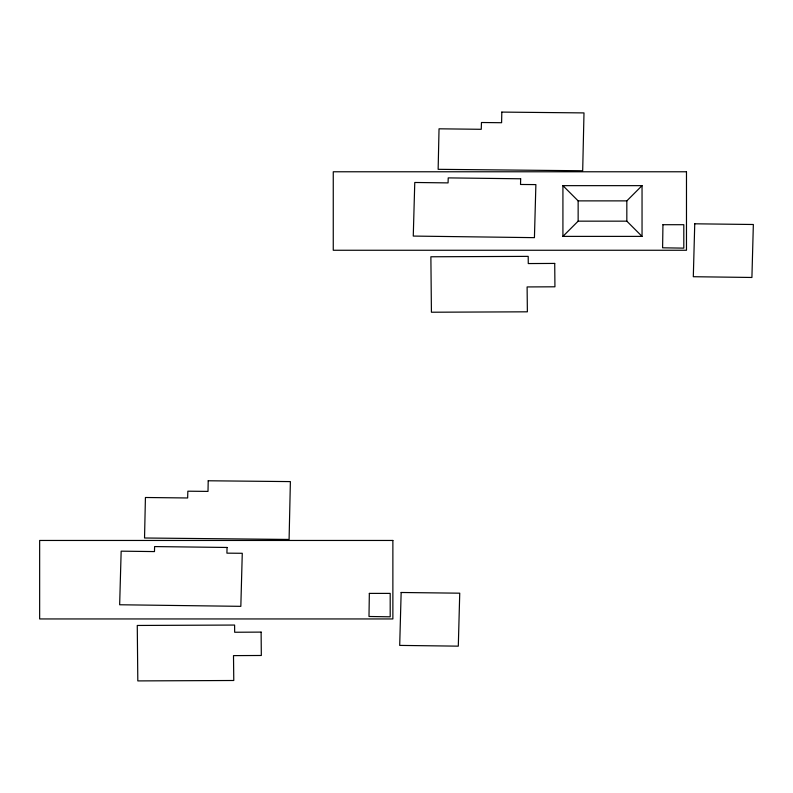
<?xml version="1.0" encoding="UTF-8"?>
<svg xmlns="http://www.w3.org/2000/svg" width="793" height="793" viewBox="0 0 793 793"><rect width="100%" height="100%" fill="white"/><g stroke="black" fill="none" stroke-linecap="round" stroke-linejoin="round"><path stroke-width="1.19" d="M562.921 236.383L578.147 221.158L626.827 221.158L642.043 236.383L642.043 185.651L562.921 185.651L562.921 236.383L642.043 236.383M562.921 185.651L578.147 200.877L626.827 200.877L642.043 185.651M626.827 200.877L626.827 221.158M578.147 200.877L578.147 221.158M369.34 593.392L368.993 616.498L390.196 616.815L390.196 593.392L369.34 593.392M662.948 224.706L662.601 247.812L683.804 248.13L683.804 224.706L662.948 224.706M208.212 480.776L208.004 491.402L187.852 491.194L187.644 497.974L145.426 497.498L144.534 538.001L289.088 539.448L290.387 481.599L208.212 480.776M501.81 112.091L501.602 122.717L481.46 122.509L481.252 129.299L439.035 128.813L438.142 169.325L582.686 170.763L583.995 112.913L501.81 112.091M227.056 547.467L226.917 553.157L242.271 553.286L240.834 606.338L119.654 604.762L121.16 551.165L154.476 551.581L154.605 546.575L227.056 547.467M520.664 178.782L520.525 184.472L535.88 184.6L534.432 237.652L413.262 236.076L414.769 182.479L448.075 182.896L448.214 177.89L520.664 178.782M401.149 592.49L399.702 645.403L458.304 646.156L459.742 593.184L401.149 592.49M694.747 223.804L693.31 276.717L751.913 277.471L753.35 224.498L694.747 223.804M554.723 263.425L528.267 263.563L528.197 256.367L430.877 256.773L431.422 312.224L527.375 311.818L527.107 286.937L554.931 286.798L554.723 263.425M261.115 632.11L234.659 632.249L234.599 625.053L137.268 625.459L137.813 680.909L233.776 680.493L233.499 655.623L261.323 655.484L261.115 632.11M686.48 171.774L333.258 171.774L333.258 250.261L686.48 250.261L686.48 171.774M392.872 540.459L39.65 540.459L39.65 618.946L392.872 618.946L392.872 540.459"/></g></svg>
